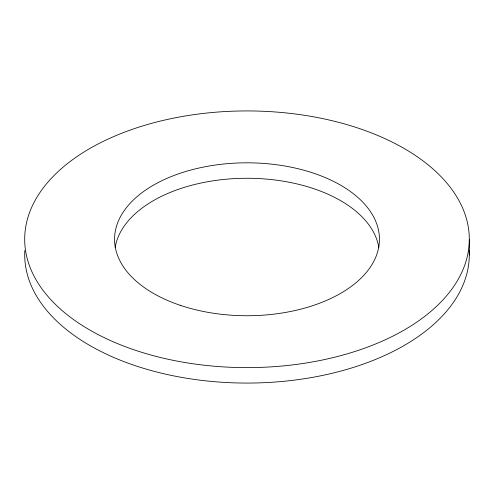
<?xml version="1.0" encoding="UTF-8"?>
<svg xmlns="http://www.w3.org/2000/svg" width="494" height="494" viewBox="0 0 494 494"><rect width="100%" height="100%" fill="white"/><g stroke="black" fill="none" stroke-linecap="round" stroke-linejoin="round"><path stroke-width="0.74" d="M469.3 239.609A222.3 128.341 0 0 1 135.35 350.258A222.3 128.341 0 0 1 136.35 127.958A222.3 128.341 0 0 1 469.3 239.609L469.3 255.058M115.145 247.587A132.435 76.459 0 0 1 247 178.266A132.435 76.459 0 0 1 378.855 247.587M469.177 250.477A222.3 128.341 0 0 1 247.08 383.066A222.3 128.341 0 0 1 24.817 250.569M180.785 305.496A132.435 76.459 0 0 0 379.435 239.275A132.435 76.459 0 0 0 180.785 173.061A132.435 76.459 0 0 0 180.785 305.496"/></g></svg>
